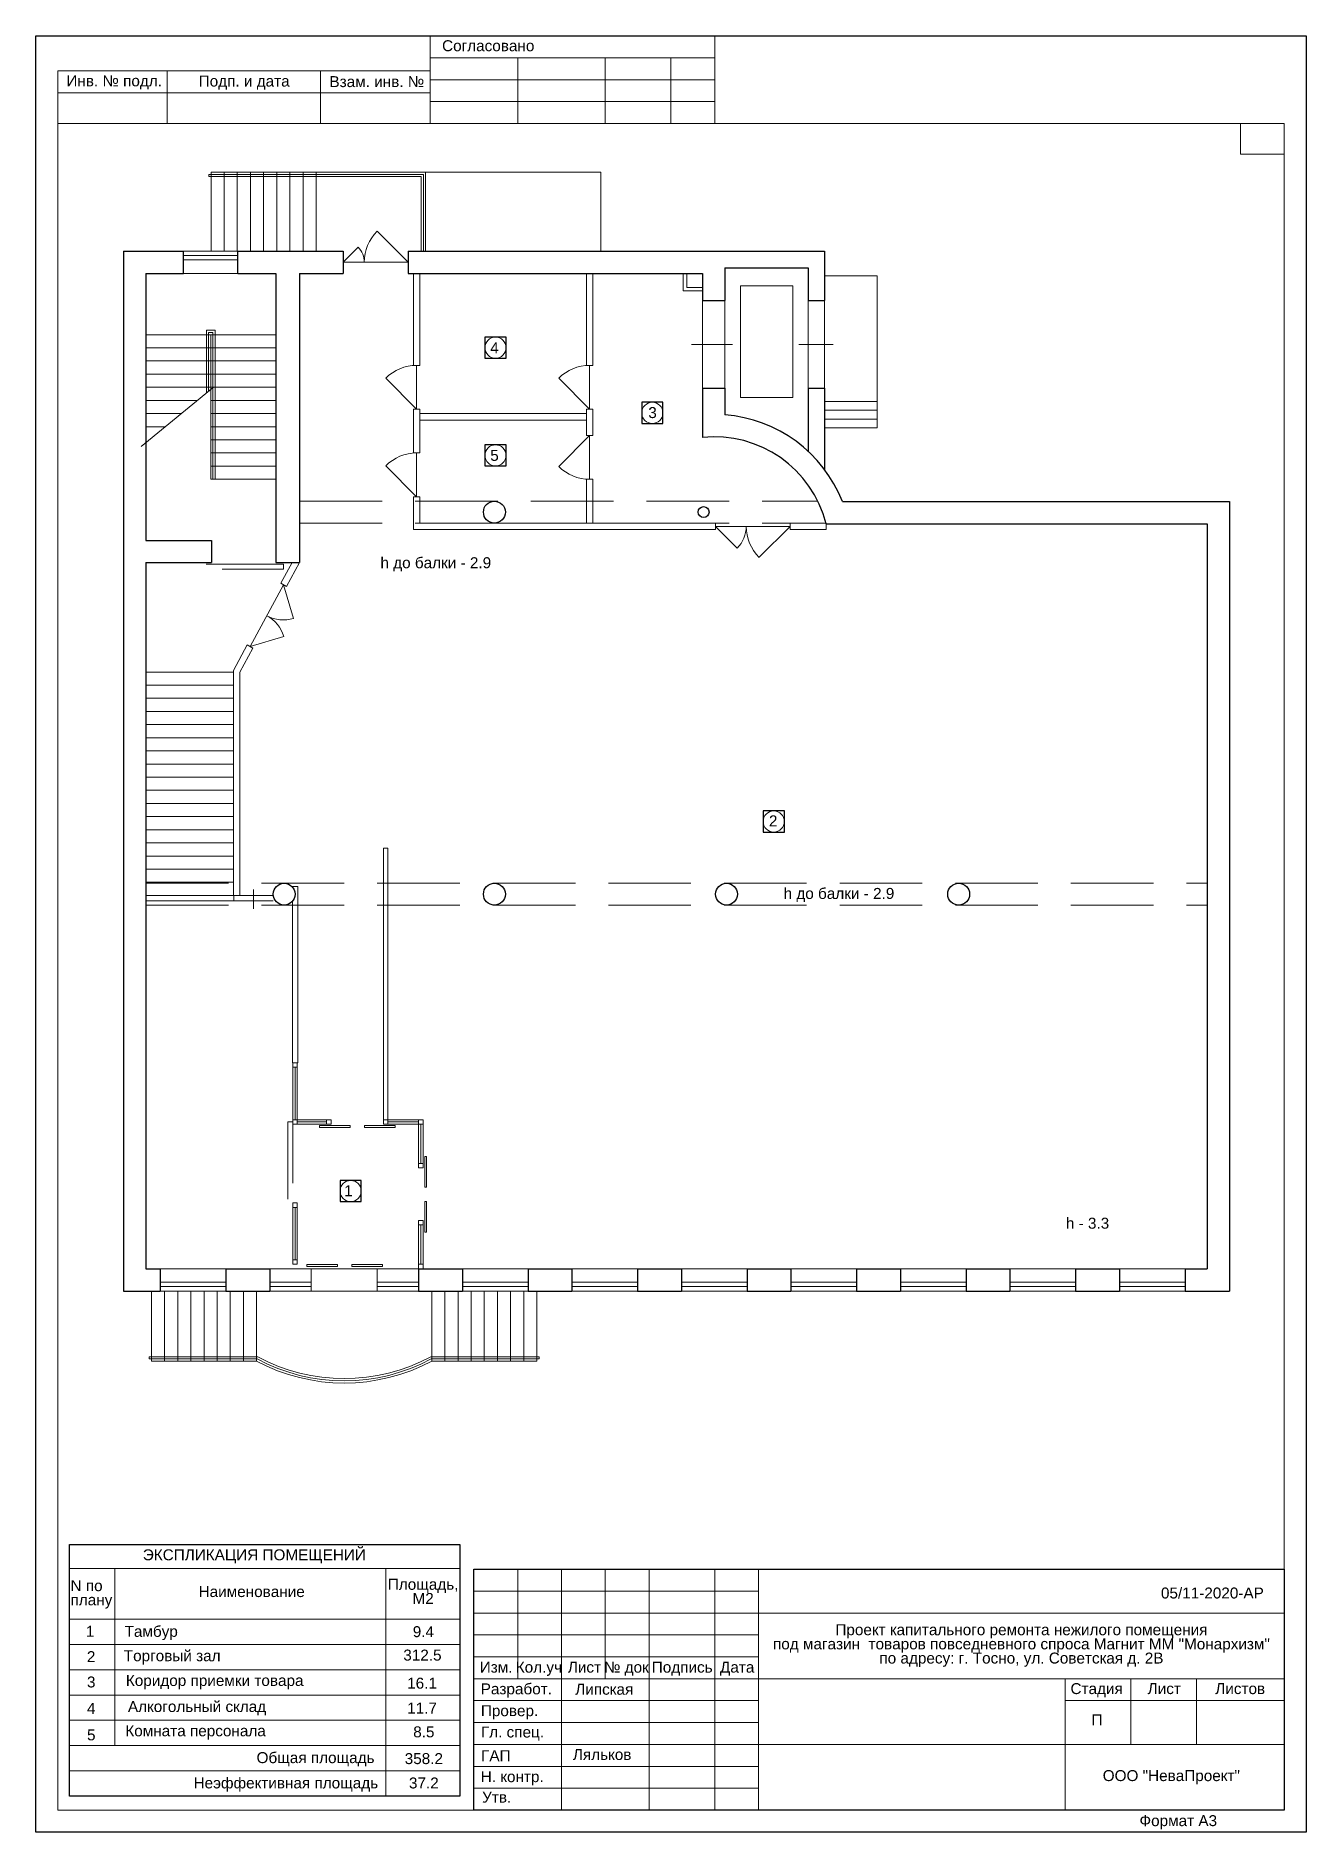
# Model space of a CAD drawing. Header units: metres. Extents: x 0 to 29, y 0 to 41.
import ezdxf
from ezdxf.enums import TextEntityAlignment as Align

# ---------------------------------------------------------------- set-up
doc = ezdxf.new("R2010")
doc.units = ezdxf.units.M
doc.header["$MEASUREMENT"] = 0
doc.linetypes.add('DGN Style 3', pattern=[2.640572, 1.886123, -0.754449])
for name, color, linetype, lineweight in [('Level 1', 7, 'Continuous', 0), ('Level 50', 7, 'Continuous', 0), ('Level 63', 7, 'Continuous', 0)]:
    doc.layers.add(name, color=color, linetype=linetype, lineweight=lineweight)
for name, color, linetype in [('YOLO_FRAME', 1, 'Continuous'), ('YOLO_STAMP', 1, 'Continuous'), ('YOLO_TABLE', 1, 'Continuous')]:
    doc.layers.add(name, color=color, linetype=linetype)
doc.styles.add('Style-Arial', font='arial.ttf')

msp = doc.modelspace()

# ---------------------------------------------------------------- linework, layer by layer
at = {"color": 7, "linetype": 'Continuous', "lineweight": 0}
for p, q in [((3.948, 37.84), (8.848, 37.84)), ((3.948, 37.84), (3.948, 37.79)), ((3.948, 37.79), (8.798, 37.79)), ((3.998, 37.89), (12.898, 37.89)), ((3.998, 37.89), (3.998, 36.09)), ((4.298, 37.89), (4.298, 36.09)), ((4.598, 37.89), (4.598, 36.09)), ((4.898, 37.89), (4.898, 36.09)), ((5.198, 37.89), (5.198, 36.09)), ((5.498, 37.89), (5.498, 36.09)), ((5.798, 37.89), (5.798, 36.09)), ((6.098, 37.89), (6.098, 36.09)), ((6.398, 36.09), (6.398, 37.89)), ((8.798, 36.09), (8.798, 37.79)), ((8.848, 36.09), (8.848, 37.84)), ((8.898, 36.09), (8.898, 37.89)), ((12.898, 36.09), (12.898, 37.89)), ((8.498, 35.835), (7.791, 36.542)), ((7.018, 35.835), (7.358, 36.175)), ((3.373, 35.99), (4.613, 35.99)), ((3.373, 35.89), (4.613, 35.89)), ((7.018, 35.835), (8.498, 35.835)), ((18.008, 35.525), (19.208, 35.525)), ((19.208, 32.055), (19.208, 35.525)), ((15.218, 34.96), (15.218, 32.96)), ((15.728, 34.96), (15.728, 32.96)), ((17.628, 34.96), (17.628, 32.96)), ((18.008, 32.96), (18.008, 34.96)), ((2.508, 34.18), (5.478, 34.18)), ((3.893, 32.85), (3.893, 34.28)), ((3.893, 34.28), (4.093, 34.28)), ((3.943, 32.891), (3.943, 34.23)), ((3.943, 34.23), (4.043, 34.23)), ((3.993, 30.88), (3.993, 34.18)), ((4.043, 30.88), (4.043, 34.23)), ((4.093, 30.88), (4.093, 34.28)), ((2.508, 33.88), (5.478, 33.88)), ((14.967, 33.96), (15.907, 33.96)), ((17.419, 33.96), (18.203, 33.96)), ((2.508, 33.58), (5.478, 33.58)), ((2.508, 33.28), (5.478, 33.28)), ((8.693, 33.48), (8.693, 32.48)), ((12.643, 33.48), (12.643, 32.48)), ((4.046, 32.976), (2.402, 31.63)), ((2.508, 32.98), (5.478, 32.98)), ((8.693, 32.48), (7.986, 33.187)), ((12.643, 32.48), (11.936, 33.187)), ((2.508, 32.68), (3.685, 32.68)), ((3.993, 32.68), (5.478, 32.68)), ((18.008, 32.655), (19.208, 32.655)), ((18.008, 32.455), (19.208, 32.455)), ((2.508, 32.38), (3.319, 32.38)), ((2.508, 32.08), (2.952, 32.08)), ((3.993, 32.38), (5.478, 32.38)), ((3.993, 32.08), (5.478, 32.08)), ((18.008, 32.255), (19.208, 32.255)), ((18.008, 32.055), (19.208, 32.055)), ((3.993, 31.78), (5.478, 31.78)), ((12.643, 31.88), (11.936, 31.173)), ((12.643, 31.88), (12.643, 30.88)), ((3.993, 31.48), (5.478, 31.48)), ((3.993, 31.18), (5.478, 31.18)), ((8.693, 30.48), (7.986, 31.187)), ((8.693, 31.48), (8.693, 30.48)), ((3.993, 30.88), (5.478, 30.88)), ((15.518, 29.805), (17.218, 29.805)), ((15.518, 29.805), (16.013, 29.31)), ((17.218, 29.805), (16.511, 29.098)), ((5.655, 28.469), (4.89, 27.063)), ((5.655, 28.469), (5.881, 27.702)), ((5.657, 27.29), (4.89, 27.063)), ((2.508, 26.48), (4.508, 26.48)), ((2.508, 26.18), (4.508, 26.18)), ((2.508, 25.88), (4.508, 25.88)), ((2.508, 25.58), (4.508, 25.58)), ((2.508, 25.28), (4.508, 25.28)), ((2.508, 24.98), (4.508, 24.98)), ((2.508, 24.68), (4.508, 24.68)), ((2.508, 24.38), (4.508, 24.38)), ((2.508, 24.08), (4.508, 24.08)), ((2.508, 23.78), (4.508, 23.78)), ((2.508, 23.48), (4.508, 23.48)), ((2.508, 23.18), (4.508, 23.18)), ((2.508, 22.88), (4.508, 22.88)), ((2.508, 22.58), (4.508, 22.58)), ((2.508, 22.28), (4.508, 22.28)), ((2.508, 21.98), (4.508, 21.98)), ((2.508, 21.68), (4.508, 21.68)), ((4.52, 21.38), (5.42, 21.38)), ((4.97, 21.515), (4.97, 21.076)), ((2.508, 21.26), (5.418, 21.26)), ((5.868, 17.46), (5.868, 16.26)), ((5.918, 17.46), (5.918, 16.26)), ((5.968, 17.46), (5.968, 16.26)), ((5.968, 16.26), (6.738, 16.26)), ((5.968, 16.21), (6.638, 16.21)), ((5.968, 16.16), (6.738, 16.16)), ((7.938, 16.26), (8.838, 16.26)), ((7.938, 16.16), (8.738, 16.16)), ((8.038, 16.21), (8.738, 16.21)), ((8.738, 15.26), (8.738, 16.16)), ((8.788, 16.16), (8.788, 15.26)), ((8.838, 15.26), (8.838, 16.26)), ((5.868, 14.26), (5.868, 13.06)), ((5.918, 14.26), (5.918, 13.06)), ((5.968, 14.26), (5.968, 13.06)), ((8.738, 12.86), (8.738, 13.86)), ((8.788, 13.86), (8.788, 12.96)), ((8.838, 12.86), (8.838, 13.86)), ((6.288, 12.86), (7.788, 12.86)), ((2.638, 12.35), (2.638, 10.75)), ((2.838, 12.55), (4.338, 12.55)), ((2.838, 12.45), (4.338, 12.45)), ((2.938, 12.35), (2.938, 10.75)), ((3.238, 12.35), (3.238, 10.75)), ((3.538, 12.35), (3.538, 10.75)), ((3.838, 12.35), (3.838, 10.75)), ((4.138, 12.35), (4.138, 10.75)), ((4.438, 12.35), (4.438, 10.75)), ((4.738, 12.35), (4.738, 10.75)), ((5.038, 12.35), (5.038, 10.75)), ((5.338, 12.55), (6.288, 12.55)), ((5.338, 12.45), (6.288, 12.45)), ((7.788, 12.35), (6.288, 12.35)), ((7.788, 12.55), (8.738, 12.55)), ((7.788, 12.45), (8.738, 12.45)), ((9.038, 12.35), (9.038, 10.75)), ((9.338, 12.35), (9.338, 10.75)), ((9.638, 12.35), (9.638, 10.75)), ((9.738, 12.55), (11.238, 12.55)), ((9.738, 12.45), (11.238, 12.45)), ((9.938, 12.35), (9.938, 10.75)), ((10.238, 12.35), (10.238, 10.75)), ((10.538, 12.35), (10.538, 10.75)), ((10.838, 12.35), (10.838, 10.75)), ((11.138, 12.35), (11.138, 10.75)), ((11.438, 12.35), (11.438, 10.75)), ((12.238, 12.55), (13.738, 12.55)), ((12.238, 12.45), (13.738, 12.45)), ((14.738, 12.55), (16.238, 12.55)), ((14.738, 12.45), (16.238, 12.45)), ((17.238, 12.55), (18.738, 12.55)), ((17.238, 12.45), (18.738, 12.45)), ((19.738, 12.55), (21.238, 12.55)), ((19.738, 12.45), (21.238, 12.45)), ((22.238, 12.55), (23.738, 12.55)), ((22.238, 12.45), (23.738, 12.45)), ((24.738, 12.55), (26.238, 12.55)), ((24.738, 12.45), (26.238, 12.45)), ((2.588, 10.85), (5.063, 10.85)), ((2.588, 10.85), (2.588, 10.8)), ((2.588, 10.8), (5.051, 10.8)), ((2.638, 10.75), (5.038, 10.75)), ((11.488, 10.85), (9.013, 10.85)), ((11.488, 10.8), (9.026, 10.8)), ((11.438, 10.75), (9.038, 10.75)), ((11.488, 10.85), (11.488, 10.8)), ((0.764, 4.283), (9.682, 4.283)), ((0.764, 3.706), (9.682, 3.706)), ((0.764, 3.128), (9.682, 3.128)), ((0.764, 2.551), (9.682, 2.551)), ((0.764, 1.973), (9.682, 1.973)), ((0.764, 1.396), (9.682, 1.396))]:
    msp.add_line(p, q, dxfattribs=at)
at = {"color": 7, "linetype": 'Continuous', "lineweight": 30}
for p, q in [((1.998, 36.09), (3.373, 36.09)), ((1.998, 36.09), (1.998, 12.35)), ((3.373, 35.58), (3.373, 36.09)), ((4.613, 35.58), (4.613, 36.09)), ((4.613, 36.09), (7.018, 36.09)), ((7.018, 36.09), (7.018, 35.58)), ((8.498, 36.09), (8.498, 35.58)), ((8.498, 36.09), (18.008, 36.09)), ((18.008, 36.09), (18.008, 34.96)), ((15.728, 35.71), (15.728, 34.96)), ((15.728, 35.71), (17.628, 35.71)), ((17.628, 35.71), (17.628, 34.96)), ((2.508, 35.58), (3.373, 35.58)), ((2.508, 35.58), (2.508, 29.48)), ((4.613, 35.58), (5.478, 35.58)), ((5.478, 35.58), (5.478, 28.98)), ((6.018, 35.58), (6.018, 28.98)), ((6.018, 35.58), (7.018, 35.58)), ((8.498, 35.58), (15.218, 35.58)), ((15.218, 35.58), (15.218, 34.96)), ((15.218, 34.96), (15.728, 34.96)), ((17.628, 34.96), (18.008, 34.96)), ((15.218, 32.96), (15.218, 31.834)), ((15.218, 32.96), (15.728, 32.96)), ((15.728, 32.96), (15.728, 32.35)), ((17.628, 32.96), (18.008, 32.96)), ((17.628, 32.96), (17.628, 31.52)), ((18.008, 32.96), (18.008, 31.097)), ((18.412, 30.37), (27.248, 30.37)), ((27.248, 30.37), (27.248, 12.35)), ((18.041, 29.86), (26.738, 29.86)), ((26.738, 29.86), (26.738, 12.86)), ((2.508, 29.48), (4.008, 29.48)), ((4.008, 29.48), (4.008, 28.98)), ((2.508, 28.98), (4.008, 28.98)), ((2.508, 28.98), (2.508, 12.86)), ((5.478, 28.98), (6.018, 28.98)), ((2.508, 12.86), (2.838, 12.86)), ((2.838, 12.86), (2.838, 12.35)), ((4.338, 12.86), (4.338, 12.35)), ((4.338, 12.86), (5.338, 12.86)), ((5.338, 12.86), (5.338, 12.35)), ((8.738, 12.86), (8.738, 12.35)), ((8.738, 12.86), (9.738, 12.86)), ((9.738, 12.86), (9.738, 12.35)), ((11.238, 12.86), (11.238, 12.35)), ((11.238, 12.86), (12.238, 12.86)), ((12.238, 12.86), (12.238, 12.35)), ((13.738, 12.86), (13.738, 12.35)), ((13.738, 12.86), (14.738, 12.86)), ((14.738, 12.86), (14.738, 12.35)), ((16.238, 12.86), (16.238, 12.35)), ((16.238, 12.86), (17.238, 12.86)), ((17.238, 12.86), (17.238, 12.35)), ((18.738, 12.86), (18.738, 12.35)), ((18.738, 12.86), (19.738, 12.86)), ((19.738, 12.86), (19.738, 12.35)), ((21.238, 12.86), (21.238, 12.35)), ((21.238, 12.86), (22.238, 12.86)), ((22.238, 12.86), (22.238, 12.35)), ((23.738, 12.86), (23.738, 12.35)), ((23.738, 12.86), (24.738, 12.86)), ((24.738, 12.86), (24.738, 12.35)), ((26.238, 12.86), (26.238, 12.35)), ((26.238, 12.86), (26.738, 12.86)), ((1.998, 12.35), (2.838, 12.35)), ((4.338, 12.35), (5.338, 12.35)), ((8.738, 12.35), (9.738, 12.35)), ((11.238, 12.35), (12.238, 12.35)), ((13.738, 12.35), (14.738, 12.35)), ((16.238, 12.35), (17.238, 12.35)), ((18.738, 12.35), (19.738, 12.35)), ((21.238, 12.35), (22.238, 12.35)), ((23.738, 12.35), (24.738, 12.35)), ((26.238, 12.35), (27.248, 12.35))]:
    msp.add_line(p, q, dxfattribs=at)
at = {"color": 7, "linetype": 'Continuous', "lineweight": 13}
for p, q in [((3.373, 36.09), (4.613, 36.09)), ((4.613, 35.58), (3.373, 35.58)), ((8.618, 35.58), (8.618, 33.48)), ((8.768, 35.58), (8.768, 33.48)), ((12.568, 35.58), (12.568, 33.48)), ((12.718, 35.58), (12.718, 33.48)), ((14.778, 35.58), (14.778, 35.18)), ((14.858, 35.58), (14.858, 35.26)), ((14.858, 35.26), (15.218, 35.26)), ((14.778, 35.18), (15.218, 35.18)), ((8.618, 33.48), (8.768, 33.48)), ((12.568, 33.48), (12.718, 33.48)), ((8.618, 32.48), (8.768, 32.48)), ((8.618, 32.48), (8.618, 31.48)), ((8.768, 32.48), (8.768, 31.48)), ((12.568, 32.48), (12.718, 32.48)), ((12.568, 32.48), (12.568, 31.88)), ((12.718, 32.48), (12.718, 31.88)), ((8.768, 32.38), (12.568, 32.38)), ((8.768, 32.23), (12.568, 32.23)), ((12.568, 31.88), (12.718, 31.88)), ((8.618, 31.48), (8.768, 31.48)), ((12.568, 30.88), (12.718, 30.88)), ((12.568, 30.88), (12.568, 29.88)), ((12.718, 30.88), (12.718, 29.88)), ((8.618, 30.48), (8.768, 30.48)), ((8.618, 30.48), (8.618, 29.73)), ((8.768, 30.48), (8.768, 29.88)), ((8.618, 29.73), (15.518, 29.73)), ((8.768, 29.88), (15.518, 29.88)), ((15.518, 29.88), (15.518, 29.73)), ((17.218, 29.88), (17.218, 29.73)), ((17.218, 29.88), (18.036, 29.88)), ((17.218, 29.73), (18.041, 29.73)), ((18.041, 29.86), (18.041, 29.73)), ((5.847, 28.98), (5.589, 28.505)), ((6.018, 28.98), (5.721, 28.433)), ((5.589, 28.505), (5.721, 28.433)), ((4.824, 27.099), (4.508, 26.518)), ((4.824, 27.099), (4.956, 27.027)), ((4.956, 27.027), (4.658, 26.48)), ((4.508, 26.518), (4.508, 21.38)), ((4.658, 26.48), (4.658, 21.38)), ((7.938, 22.46), (8.038, 22.46)), ((2.508, 21.38), (4.52, 21.38)), ((4.52, 21.26), (4.52, 21.38)), ((5.845, 21.587), (5.978, 21.587)), ((5.978, 21.587), (5.978, 17.56)), ((5.858, 21.248), (5.858, 17.56)), ((5.858, 17.56), (5.978, 17.56)), ((4.338, 12.86), (2.838, 12.86)), ((6.288, 12.86), (5.338, 12.86)), ((6.288, 12.86), (6.288, 12.35)), ((8.838, 12.86), (7.788, 12.86)), ((7.788, 12.86), (7.788, 12.35)), ((11.238, 12.86), (9.738, 12.86)), ((13.738, 12.86), (12.238, 12.86)), ((16.238, 12.86), (14.738, 12.86)), ((18.738, 12.86), (17.238, 12.86)), ((21.238, 12.86), (19.738, 12.86)), ((23.738, 12.86), (22.238, 12.86)), ((26.238, 12.86), (24.738, 12.86)), ((2.838, 12.35), (4.338, 12.35)), ((5.338, 12.35), (6.288, 12.35)), ((7.788, 12.35), (8.738, 12.35)), ((9.738, 12.35), (11.238, 12.35)), ((12.238, 12.35), (13.738, 12.35)), ((14.738, 12.35), (16.238, 12.35)), ((17.238, 12.35), (18.738, 12.35)), ((19.738, 12.35), (21.238, 12.35)), ((22.238, 12.35), (23.738, 12.35)), ((24.738, 12.35), (26.238, 12.35)), ((0.764, 6.016), (9.682, 6.016)), ((0.764, 6.016), (0.764, 0.818)), ((1.802, 6.016), (1.802, 1.973)), ((7.993, 6.016), (7.993, 0.818)), ((9.682, 6.016), (9.682, 0.818)), ((0.764, 4.861), (9.682, 4.861)), ((0.764, 0.818), (9.682, 0.818))]:
    msp.add_line(p, q, dxfattribs=at)
at = {"color": 251, "linetype": 'DGN Style 3', "lineweight": 0}
for p, q in [((6.018, 30.38), (17.851, 30.38)), ((6.018, 29.88), (18.036, 29.88)), ((2.508, 21.66), (26.738, 21.66)), ((2.508, 21.16), (26.738, 21.16))]:
    msp.add_line(p, q, dxfattribs=at)
at = {"color": 7, "linetype": 'Continuous', "lineweight": 0, "flags": 128}
for points in [[(16.087, 35.292), (17.283, 35.292), (17.283, 32.748), (16.087, 32.748), (16.087, 35.292)], [(7.175, 16.127), (6.477, 16.127), (6.477, 16.085), (7.175, 16.085), (7.175, 16.127)], [(7.501, 16.127), (8.2, 16.127), (8.2, 16.085), (7.501, 16.085), (7.501, 16.127)], [(8.879, 14.719), (8.879, 15.418), (8.921, 15.418), (8.921, 14.719), (8.879, 14.719)], [(8.879, 14.393), (8.879, 13.694), (8.921, 13.694), (8.921, 14.393), (8.879, 14.393)], [(6.886, 12.953), (6.187, 12.953), (6.187, 12.911), (6.886, 12.911), (6.886, 12.953)], [(7.212, 12.953), (7.911, 12.953), (7.911, 12.911), (7.212, 12.911), (7.212, 12.953)]]:
    msp.add_lwpolyline(points, close=True, dxfattribs=at)
at = {"color": 7, "linetype": 'DGN Style 3', "lineweight": 0, "flags": 128}
for points in [[(5.655, 28.825), (5.655, 28.945), (3.755, 28.945), (3.755, 28.825), (5.655, 28.825)], [(5.868, 16.21), (5.748, 16.21), (5.748, 14.31), (5.868, 14.31), (5.868, 16.21)]]:
    msp.add_lwpolyline(points, close=True, dxfattribs=at)
at = {"color": 7, "linetype": 'Continuous', "lineweight": 13, "flags": 128}
for points in [[(7.938, 22.46), (7.938, 16.16), (8.038, 16.16), (8.038, 22.46)], [(5.868, 17.56), (5.868, 17.46), (5.968, 17.46), (5.968, 17.56), (5.968, 17.56)], [(8.038, 16.26), (7.938, 16.26)], [(8.838, 12.86), (8.838, 12.96), (8.838, 12.96), (8.738, 12.96), (8.738, 12.86)]]:
    msp.add_lwpolyline(points, dxfattribs=at)
for points in [[(5.968, 16.26), (5.868, 16.26), (5.868, 16.16), (5.968, 16.16), (5.968, 16.26)], [(6.738, 16.26), (6.638, 16.26), (6.638, 16.16), (6.738, 16.16), (6.738, 16.26)], [(8.838, 16.26), (8.738, 16.26), (8.738, 16.16), (8.838, 16.16), (8.838, 16.26)], [(8.838, 15.26), (8.738, 15.26), (8.738, 15.16), (8.838, 15.16), (8.838, 15.26)], [(5.968, 14.36), (5.868, 14.36), (5.868, 14.26), (5.968, 14.26), (5.968, 14.36)], [(8.838, 13.96), (8.738, 13.96), (8.738, 13.86), (8.838, 13.86), (8.838, 13.96)], [(5.968, 13.06), (5.868, 13.06), (5.868, 12.96), (5.968, 12.96), (5.968, 13.06)]]:
    msp.add_lwpolyline(points, close=True, dxfattribs=at)
at = {"color": 7, "linetype": 'Continuous', "lineweight": 0}
for centre in [(10.493, 33.885), (14.074, 32.395), (10.493, 31.424), (16.846, 23.068), (7.185, 14.632)]:
    msp.add_circle(centre, 0.242, dxfattribs=at)
at = {"color": 7, "linetype": 'Continuous', "lineweight": 30}
for centre, radius in [((10.468, 30.13), 0.25), ((15.243, 30.13), 0.125), ((5.668, 21.41), 0.25), ((10.468, 21.41), 0.25), ((15.768, 21.41), 0.25), ((21.068, 21.41), 0.25)]:
    msp.add_circle(centre, radius, dxfattribs=at)
at = {"color": 7, "linetype": 'Continuous', "lineweight": 0}
for centre, radius, start, end in [((8.498, 35.835), 1, 135, 180), ((7.018, 35.835), 0.48, 360, 45), ((8.693, 32.48), 1, 90, 135), ((12.643, 32.48), 1, 90, 135), ((8.693, 30.48), 1, 90, 135), ((12.643, 31.88), 1, 225, 270), ((15.518, 29.805), 0.7, 315, 0), ((17.218, 29.805), 1, 180, 225), ((5.655, 28.469), 0.8, 241.4538, 286.4538), ((4.89, 27.063), 0.8, 16.4538, 61.4538), ((7.038, 14.5), 4.25, 241.9275, 298.0725), ((7.038, 14.5), 4.2, 241.7575, 298.2425), ((7.038, 14.5), 4.15, 241.5843, 298.4157)]:
    msp.add_arc(centre, radius, start, end, dxfattribs=at)
at = {"color": 7, "linetype": 'Continuous', "lineweight": 30}
for radius, start, end in [(3.136, 21.478, 85.7127), (2.626, 14.0674, 96.0217)]:
    msp.add_arc((15.494, 29.222), radius, start, end, dxfattribs=at)
at = {"layer": 'Level 50', "color": 7, "linetype": 'Continuous', "lineweight": 0}
for p, q in [((0, 41), (29, 41)), ((0, 0), (0, 41)), ((29, 41), (29, 0)), ((29, 0), (0, 0))]:
    msp.add_line(p, q, dxfattribs=at)
at = {"layer": 'Level 50', "color": 7, "linetype": 'Continuous', "lineweight": 13}
for p, q in [((0.5, 39.439), (0.5, 0.5)), ((28.5, 39), (0.5, 39)), ((27.5, 39), (27.5, 38.3)), ((28.5, 39), (28.5, 0.5)), ((27.5, 38.3), (28.5, 38.3)), ((28.5, 0.5), (0.5, 0.5))]:
    msp.add_line(p, q, dxfattribs=at)
at = {"layer": 'Level 63', "color": 7, "linetype": 'Continuous', "lineweight": 13}
for p, q in [((9, 41), (9, 39)), ((15.5, 41), (9, 41)), ((15.5, 41), (15.5, 39)), ((3, 40.2), (3, 39)), ((6.5, 40.2), (6.5, 39)), ((15.5, 40.5), (9, 40.5)), ((11, 40.5), (11, 39)), ((13, 40.5), (13, 39)), ((14.5, 40.5), (14.5, 39)), ((15.5, 40), (9, 40)), ((0.5, 39.7), (9, 39.7)), ((15.5, 39.5), (9, 39.5)), ((10, 6), (28.5, 6)), ((10, 6), (10, 0.5)), ((11, 6), (11, 3.5)), ((12, 6), (12, 0.5)), ((13, 6), (13, 3.5)), ((14, 6), (14, 0.5)), ((15.5, 6), (15.5, 0.5)), ((16.5, 6), (16.5, 0.5)), ((16.5, 5), (28.5, 5)), ((10, 4), (16.5, 4)), ((10, 3.5), (28.5, 3.5)), ((23.5, 3), (28.5, 3)), ((16.5, 2), (28.5, 2)), ((21.5, 0.5), (27.8, 0.5))]:
    msp.add_line(p, q, dxfattribs=at)
at = {"layer": 'Level 63', "color": 7, "linetype": 'Continuous', "lineweight": 0}
for p, q in [((10, 5.5), (16.5, 5.5)), ((10, 5), (16.5, 5)), ((10, 4.5), (16.5, 4.5)), ((10, 3), (16.5, 3)), ((10, 2.5), (16.5, 2.5)), ((10, 2), (16.5, 2)), ((10, 1.5), (16.5, 1.5)), ((10, 1), (16.5, 1))]:
    msp.add_line(p, q, dxfattribs=at)
at = {"layer": 'Level 63', "color": 7, "linetype": 'Continuous', "lineweight": 13, "flags": 128}
for points in [[(0.5, 39), (0.5, 40.2), (9, 40.2)], [(23.5, 3.5), (23.5, 0.5)], [(25, 3.5), (25, 2)], [(26.5, 3.5), (26.5, 2)]]:
    msp.add_lwpolyline(points, dxfattribs=at)
at = {"layer": 'YOLO_FRAME'}
msp.add_lwpolyline([(0, 41), (29, 41), (29, 0), (0, 0)], close=True, dxfattribs=at)
at = {"layer": 'YOLO_STAMP'}
msp.add_lwpolyline([(10, 6), (28.5, 6), (28.5, 0.5), (10, 0.5)], close=True, dxfattribs=at)
at = {"layer": 'YOLO_TABLE'}
for points in [[(10.252, 33.643), (10.735, 33.643), (10.735, 34.126), (10.252, 34.126)], [(13.833, 32.154), (14.316, 32.154), (14.316, 32.637), (13.833, 32.637)], [(10.252, 31.183), (10.735, 31.183), (10.735, 31.666), (10.252, 31.666)], [(16.605, 22.827), (17.088, 22.827), (17.088, 23.31), (16.605, 23.31)], [(6.944, 14.391), (7.427, 14.391), (7.427, 14.874), (6.944, 14.874)], [(0.764, 6.565), (9.682, 6.565), (9.682, 0.818), (0.764, 0.818)]]:
    msp.add_lwpolyline(points, close=True, dxfattribs=at)

# ---------------------------------------------------------------- texts
at = {"color": 7, "linetype": 'Continuous', "lineweight": 0, "style": 'Style-Arial'}
for s, p in [('4', (10.469, 34.004)), ('3', (14.079, 32.527)), ('5', (10.47, 31.55)), ('2', (16.833, 23.207)), ('1', (7.135, 14.765)), ('1', (1.238, 4.709)), ('Тамбур', (2.632, 4.707)), ('2', (1.261, 4.13)), ('Торговый зал', (3.111, 4.15)), ('3', (1.263, 3.551)), ('Коридор приемки товара', (4.082, 3.586)), ('16.1', (8.816, 3.524)), ('4', (1.262, 2.948)), ('Алкогольный склад', (3.679, 2.991)), ('11.7', (8.816, 2.955)), ('5', (1.264, 2.344)), ('Комната персонала', (3.645, 2.437)), ('8.5', (8.857, 2.413)), ('Общая площадь ', (6.433, 1.824)), ('358.2', (8.857, 1.802)), ('Неэффективная площадь', (5.707, 1.247)), ('37.2', (8.857, 1.246))]:
    msp.add_text(s, height=0.25, dxfattribs=at).set_placement(p, align=Align.TOP_CENTER)
for s, p in [('h до балки - 2.9', (7.866, 29.1)), ('h до балки - 2.9', (17.071, 21.551)), ('h - 3.3', (23.515, 14.023))]:
    msp.add_text(s, height=0.25, dxfattribs=at).set_placement(p, align=Align.TOP_LEFT)
at = {"color": 7, "lineweight": 13, "style": 'Style-Arial'}
for s, p in [('ЭКСПЛИКАЦИЯ ПОМЕЩЕНИЙ ', (2.44, 6.454)), ('Ляльков', (12.26, 1.896))]:
    msp.add_text(s, height=0.25, dxfattribs=at).set_placement(p, align=Align.TOP_LEFT)
at = {"color": 7, "linetype": 'Continuous', "lineweight": 13, "style": 'Style-Arial'}
for s, p in [('05/11-2020-АР', (26.861, 5.582)), ('П', (24.226, 2.684))]:
    msp.add_text(s, height=0.25, dxfattribs=at).set_placement(p, align=Align.TOP_CENTER)
for s, p in [('9.4', (8.604, 4.7)), ('312.5', (8.388, 4.165))]:
    msp.add_text(s, height=0.25, dxfattribs=at).set_placement(p, align=Align.TOP_LEFT)
at = {"color": 7, "linetype": 'Continuous', "lineweight": 13, "char_height": 0.25, "attachment_point": 1, "style": 'Style-Arial'}
for s, insert, line_spacing_factor in [('N по \\Pплану', (0.79, 5.75), 0.776524), ('Наименование', (3.714, 5.615), 0.6)]:
    msp.add_mtext(s, dxfattribs=dict(at, insert=insert, line_spacing_factor=line_spacing_factor))
at = {"color": 7, "linetype": 'Continuous', "lineweight": 0, "char_height": 0.25, "line_spacing_factor": 0.776524, "style": 'Style-Arial'}
for s, insert, attachment_point in [('Площадь,\\PМ2', (8.841, 5.781), 2), ('\\pt11.75;Проект капитального ремонта нежилого помещения \\Pпод магазин  товаров повседневного спроса Магнит ММ "Монархизм"\\Pпо адресу: г. Тосно, ул. Советская д. 2В', (22.501, 4.258), 5)]:
    msp.add_mtext(s, dxfattribs=dict(at, insert=insert, attachment_point=attachment_point))
at = {"layer": 'Level 1', "color": 7, "linetype": 'Continuous', "lineweight": 0, "style": 'Style-Arial'}
msp.add_text('Липская', height=0.25, dxfattribs=at).set_placement((12.976, 3.26), align=Align.MIDDLE_CENTER)
at = {"layer": 'Level 63', "color": 7, "linetype": 'Continuous', "lineweight": 0, "style": 'Style-Arial'}
for s, p in [('Согласовано', (10.327, 40.776)), ('Инв. № подл.', (1.787, 39.975)), ('Подп. и дата', (4.755, 39.97)), ('Взам. инв. №', (7.784, 39.957)), ('Изм.', (10.507, 3.765)), ('Кол.уч', (11.484, 3.765)), ('Лист', (12.523, 3.765)), ('№ док', (13.482, 3.765)), ('Подпись', (14.756, 3.765)), ('Дата', (16.011, 3.765)), ('Разработ.', (10.969, 3.269)), ('Стадия', (24.218, 3.275)), ('Лист', (25.763, 3.275)), ('Листов', (27.496, 3.275)), ('Провер.', (10.814, 2.771)), ('Гл. спец.', (10.881, 2.284)), ('ГАП', (10.501, 1.743)), ('Н. контр.', (10.875, 1.265)), ('ООО "НеваПроект"', (25.923, 1.289)), ('Утв.', (10.52, 0.798)), ('Формат А3', (26.082, 0.261))]:
    msp.add_text(s, height=0.25, dxfattribs=at).set_placement(p, align=Align.MIDDLE_CENTER)

doc.saveas('drawing.dxf')
